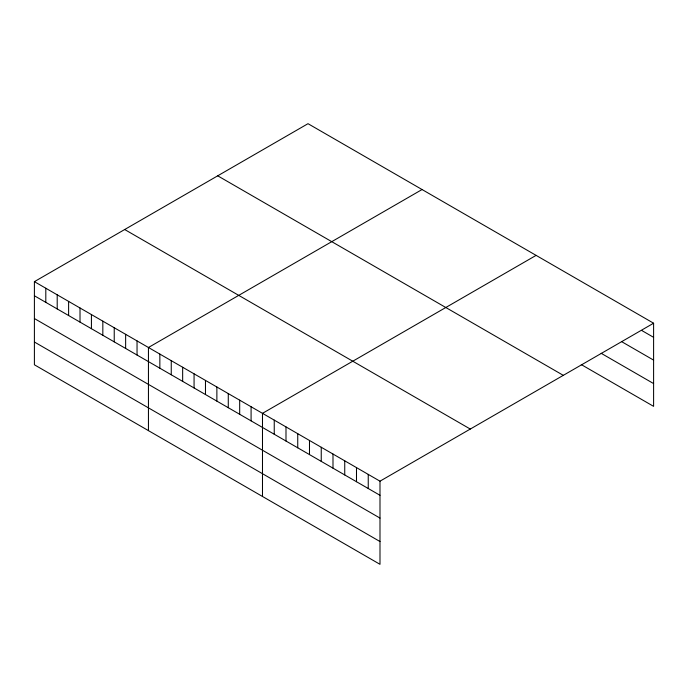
<?xml version="1.0" encoding="UTF-8"?>
<svg xmlns="http://www.w3.org/2000/svg" width="688" height="688" viewBox="0 0 688 688"><rect width="100%" height="100%" fill="white"/><g stroke="black" fill="none" stroke-linecap="round" stroke-linejoin="round"><path stroke-width="1.03" d="M34.4 281.65L379.991 481.179L379.991 564.315L34.4 364.786L34.4 281.65L308.009 123.685L653.6 323.214L653.6 406.35L581.291 364.597M422.054 189.535L148.445 347.5L148.445 430.628M536.098 255.377L262.489 413.342L262.489 496.469M379.991 481.179L653.6 323.214M641.852 330.55L653.6 337.326M621.969 341.841L653.6 360.108M601.174 353.305L653.6 383.569M217.718 175.818L563.309 375.347M124.691 229.525L470.282 429.054M34.4 295.771L379.991 495.291M34.4 318.544L379.991 518.073M34.4 342.013L379.991 541.533M368.243 474.393L368.243 488.514M356.496 467.616L356.496 481.729M344.74 460.831L344.74 474.944M332.992 454.046L332.992 468.158M321.244 447.26L321.244 461.373M309.488 440.475L309.488 454.587M297.741 433.689L297.741 447.811M285.993 426.913L285.993 441.025M274.245 420.127L274.245 434.24M251.086 406.754L251.086 420.875M239.682 400.175L239.682 414.288M228.278 393.588L228.278 407.7M216.875 387L216.875 401.121M205.471 380.421L205.471 394.534M194.068 373.833L194.068 387.946M182.655 367.254L182.655 381.367M171.252 360.667L171.252 374.779M159.848 354.079L159.848 368.2M137.041 340.913L137.041 355.025M125.637 334.325L125.637 348.446M114.234 327.746L114.234 341.859M102.83 321.158L102.83 335.271M91.427 314.579L91.427 328.692M80.014 307.992L80.014 322.104M68.611 301.404L68.611 315.525M57.207 294.825L57.207 308.938M45.804 288.238L45.804 302.35"/></g></svg>
